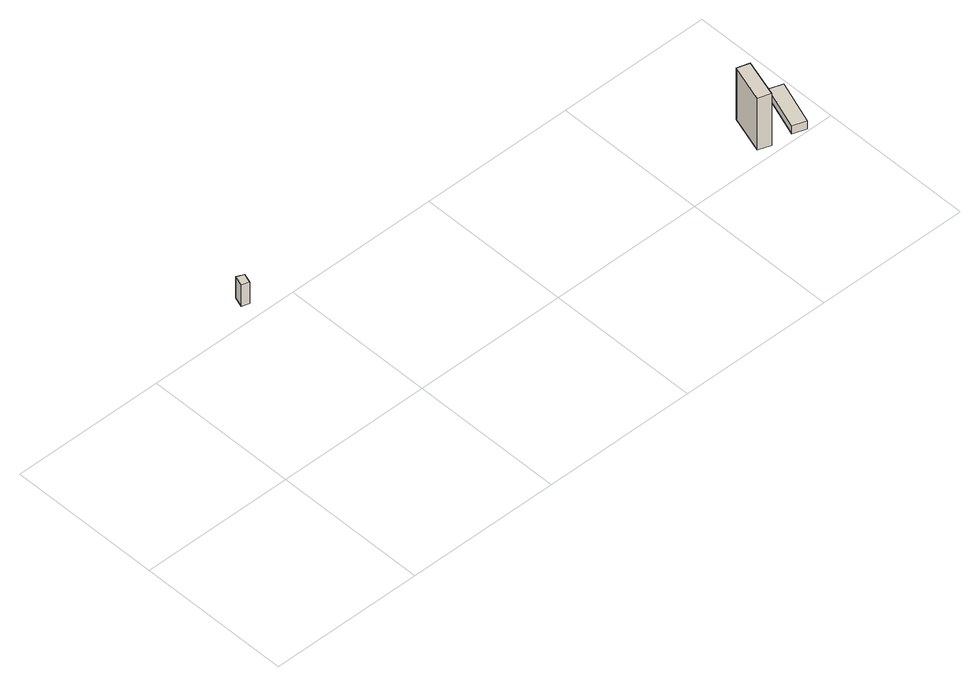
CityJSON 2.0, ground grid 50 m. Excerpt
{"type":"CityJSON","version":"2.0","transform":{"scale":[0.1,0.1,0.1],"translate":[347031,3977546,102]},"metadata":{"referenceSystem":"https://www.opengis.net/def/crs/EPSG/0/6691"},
"CityObjects":{
"building1":{"type":"Building","attributes":{"measuredHeight":8},"geometry":[{"type":"Solid","lod":"1","boundaries":[[[[0,1,2,3]],[[2,4,5,3]],[[1,6,4,2]],[[0,7,6,1]],[[3,5,7,0]],[[4,6,7,5]]]]}]},
"building2":{"type":"Building","attributes":{"土砂災害警戒区域.現象区分":"1","土砂災害警戒区域.区域区分":"2","measuredHeight":21.6},"geometry":[{"type":"Solid","lod":"1","boundaries":[[[[8,9,10,11]],[[10,12,13,11]],[[9,14,12,10]],[[8,15,14,9]],[[11,13,15,8]],[[12,14,15,13]]]]}]},
"building3":{"type":"Building","attributes":{"土砂災害警戒区域.現象区分":"1","土砂災害警戒区域.区域区分":"2","measuredHeight":3},"geometry":[{"type":"Solid","lod":"1","boundaries":[[[[16,17,18,19]],[[18,20,21,19]],[[17,22,20,18]],[[16,23,22,17]],[[19,21,23,16]],[[20,22,23,21]]]]}]}
},
"vertices":[
[41,201,526],[30,170,526],[7,178,526],[18,210,526],[7,178,606],[18,210,606],[30,170,606],[41,201,606],
[1761,33,19],[1800,155,19],[1839,143,19],[1801,20,19],[1839,143,213],[1801,20,213],[1800,155,213],[1761,33,213],
[1877,22,9],[1928,167,9],[1971,152,9],[1920,7,9],[1971,152,39],[1920,7,39],[1928,167,39],[1877,22,39]
]}
